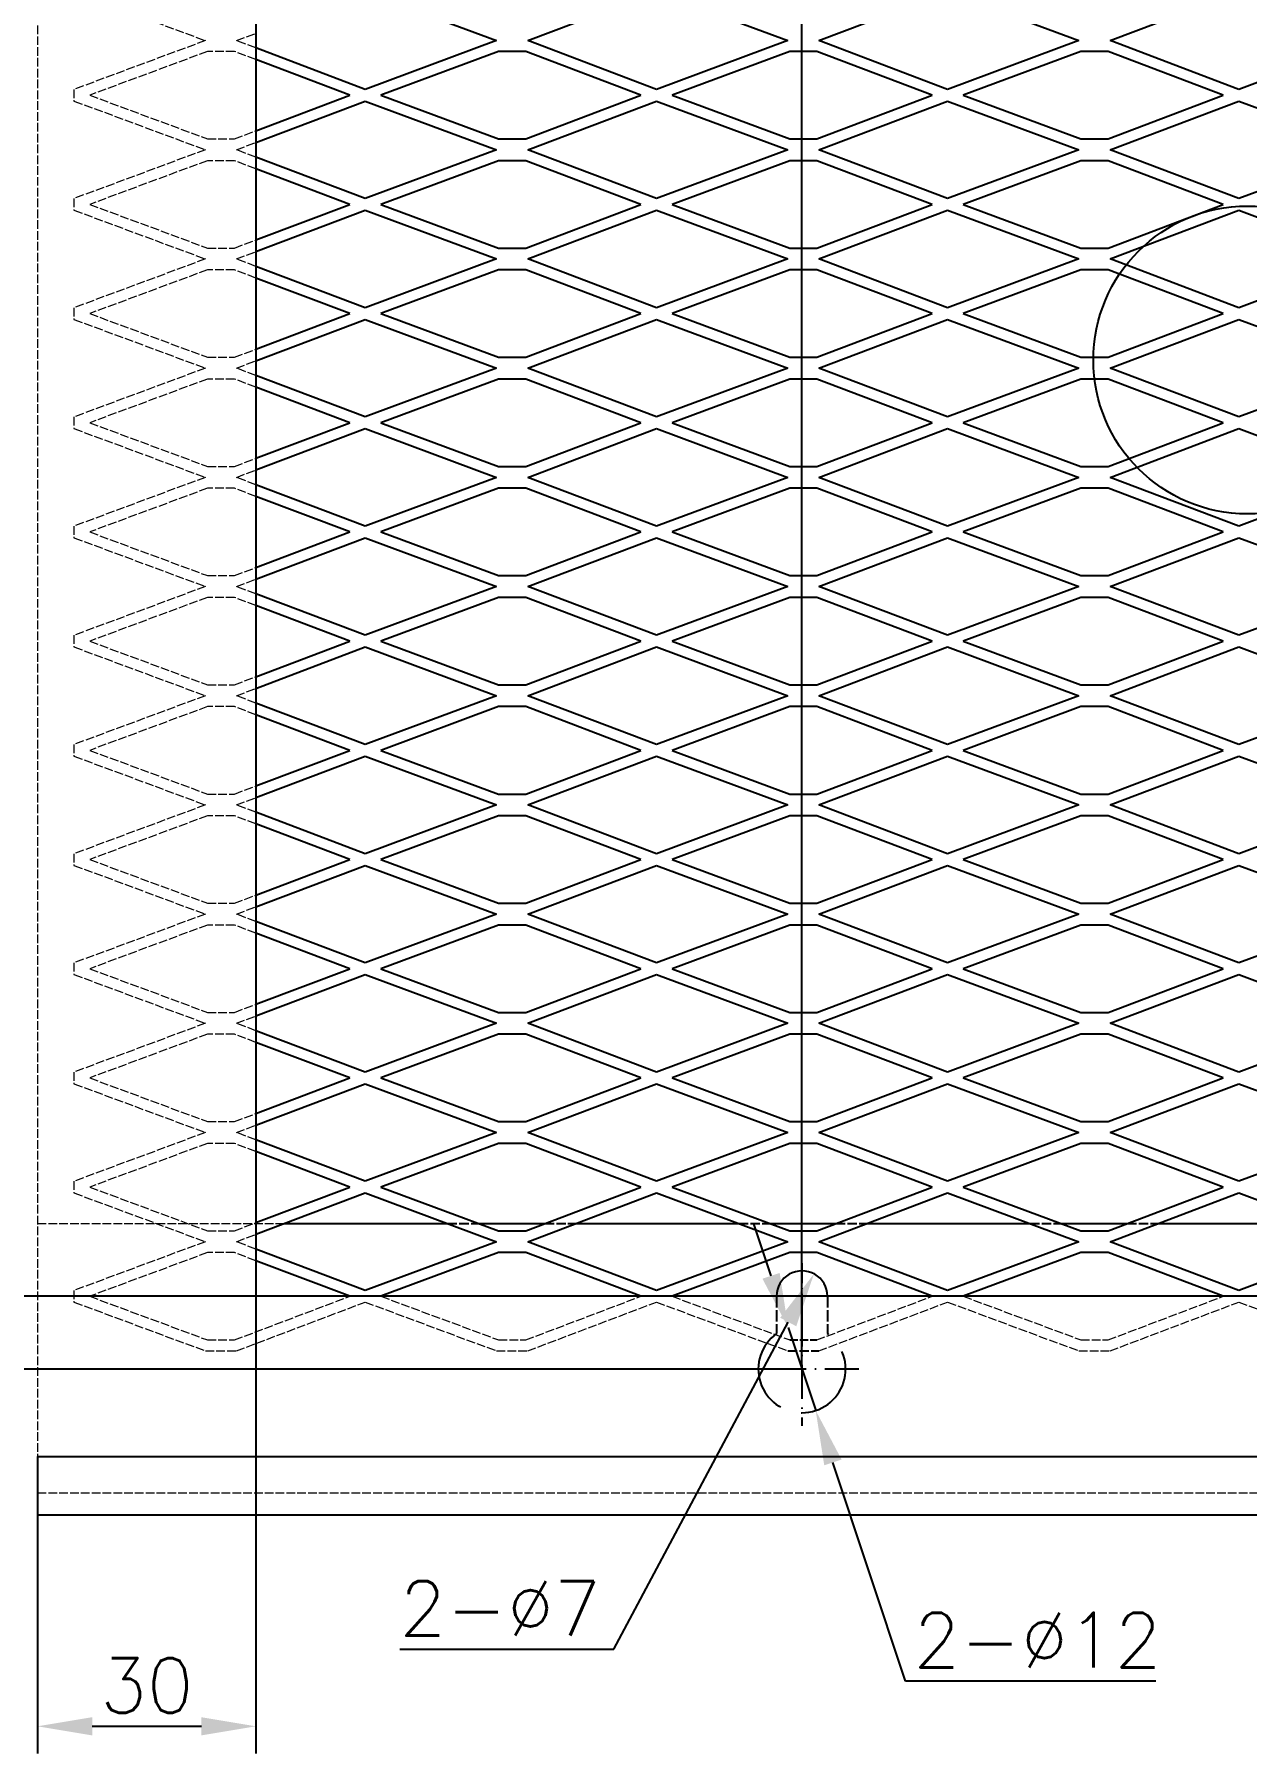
# Model space of a CAD drawing. Header units: millimetres. Extents: x -13336 to 61423, y -27528 to -3175.
# Drawn here: x -7157.9 to -6991.4, y -6361.3 to -6125.2 of the extents above; entities that cross this region are included whole.
import ezdxf

# ---------------------------------------------------------------- set-up
doc = ezdxf.new("R2010")
doc.units = ezdxf.units.MM
doc.linetypes.add('DASHDOT', pattern=[18.5, 12, -3, 0.5, -3])
doc.linetypes.add('DASHED', pattern=[15, 12, -3])
doc.layers.add('DIM', color=2, linetype='Continuous')
doc.layers.add('标注', color=3, linetype='Continuous')
doc.styles.get("Standard").update_dxf_attribs({"font": 'txt', "bigfont": 'gbcbig.shx'})
doc.dimstyles.new('1：3', dxfattribs={"dimscale": 3, "dimtxt": 2.5, "dimasz": 2.5, "dimexe": 1.25, "dimexo": 0, "dimtad": 1, "dimdsep": 46, "dimtxsty": 'Standard', "dimcen": 2.5, "dimclrd": 3, "dimclre": 3, "dimclrt": 1, "dimadec": 0, "dimazin": 0, "dimtfac": 1, "dimtmove": 0, "dimatfit": 3, "dimfxl": 0, "dimarcsym": 0})
doc.dimstyles.new('1：3$3', dxfattribs={"dimscale": 3, "dimtxt": 2.5, "dimasz": 2.5, "dimexe": 1.25, "dimexo": 0, "dimtad": 1, "dimtoh": 1, "dimdsep": 46, "dimtxsty": 'Standard', "dimcen": 2.5, "dimclrd": 3, "dimclre": 3, "dimclrt": 1, "dimadec": 0, "dimazin": 0, "dimtfac": 1, "dimtmove": 0, "dimatfit": 3, "dimfxl": 0, "dimarcsym": 0})

# ---------------------------------------------------------------- blocks, each defined once
blk = doc.blocks.new('*D206')
at = {"layer": 'Defpoints', "color": 0, "transparency": 16777216}
for p in [(-7052.46, -5975.54), (-7157.46, -5998.52), (-7052.46, -6308.52)]:
    blk.add_point(p, dxfattribs=at)
at = {"layer": '标注', "color": 3, "lineweight": -2, "transparency": 16777216}
for p, q in [((-7157.46, -5998.52), (-7157.46, -5971.79)), ((-7052.46, -6308.52), (-7052.46, -5971.79)), ((-7149.96, -5975.54), (-7059.96, -5975.54))]:
    blk.add_line(p, q, dxfattribs=at)
at = {"layer": '标注', "color": 3, "transparency": 16777216}
for points in [[(-7149.96, -5974.29), (-7149.96, -5976.79), (-7157.46, -5975.54)], [(-7059.96, -5974.29), (-7059.96, -5976.79), (-7052.46, -5975.54)]]:
    blk.add_solid(points, dxfattribs=at)
at = {"layer": '标注', "color": 1, "transparency": 16777216, "insert": (-7105.2, -5969.91), "char_height": 7.5, "attachment_point": 5}
blk.add_mtext('105', dxfattribs=at)
blk = doc.blocks.new('*D208')
at = {"layer": 'Defpoints', "color": 0, "transparency": 16777216}
for p in [(-7052.46, -6058.52), (-7185.56, -6298.52), (-7052.46, -6298.52)]:
    blk.add_point(p, dxfattribs=at)
at = {"layer": '标注', "color": 3, "lineweight": -2, "transparency": 16777216}
for p, q in [((-7052.46, -6058.52), (-7189.31, -6058.52)), ((-7185.56, -6066.02), (-7185.56, -6291.02)), ((-7052.46, -6298.52), (-7189.31, -6298.52))]:
    blk.add_line(p, q, dxfattribs=at)
at = {"layer": '标注', "color": 3, "transparency": 16777216}
for points in [[(-7186.81, -6066.02), (-7184.31, -6066.02), (-7185.56, -6058.52)], [(-7186.81, -6291.02), (-7184.31, -6291.02), (-7185.56, -6298.52)]]:
    blk.add_solid(points, dxfattribs=at)
at = {"layer": '标注', "color": 1, "transparency": 16777216, "insert": (-7191.19, -6178.52), "char_height": 7.5, "attachment_point": 5, "rotation": 90}
blk.add_mtext('240', dxfattribs=at)
blk = doc.blocks.new('*D210')
at = {"layer": 'Defpoints', "color": 0, "transparency": 16777216}
for p in [(-7052.46, -6298.52), (-7173.7, -6308.52), (-7052.46, -6308.52)]:
    blk.add_point(p, dxfattribs=at)
at = {"layer": '标注', "color": 3, "lineweight": -2, "transparency": 16777216}
for p, q in [((-7173.7, -6291.02), (-7173.7, -6283.52)), ((-7052.46, -6298.52), (-7177.45, -6298.52)), ((-7173.7, -6298.52), (-7173.7, -6308.52)), ((-7052.46, -6308.52), (-7177.45, -6308.52)), ((-7173.7, -6316.02), (-7173.7, -6336.02))]:
    blk.add_line(p, q, dxfattribs=at)
at = {"layer": '标注', "color": 3, "transparency": 16777216}
for points in [[(-7174.95, -6291.02), (-7172.45, -6291.02), (-7173.7, -6298.52)], [(-7174.95, -6316.02), (-7172.45, -6316.02), (-7173.7, -6308.52)]]:
    blk.add_solid(points, dxfattribs=at)
at = {"layer": '标注', "color": 1, "transparency": 16777216, "insert": (-7179.33, -6329.77), "char_height": 7.5, "attachment_point": 5, "rotation": 90}
blk.add_mtext('10', dxfattribs=at)
blk = doc.blocks.new('*D211')
at = {"layer": 'Defpoints', "color": 0, "transparency": 16777216}
for p in [(-7127.46, -6296.52), (-7157.46, -6326.52), (-7127.46, -6357.59)]:
    blk.add_point(p, dxfattribs=at)
at = {"layer": '标注', "color": 3, "lineweight": -2, "transparency": 16777216}
for p, q in [((-7127.46, -6296.52), (-7127.46, -6361.34)), ((-7157.46, -6326.52), (-7157.46, -6361.34)), ((-7149.96, -6357.59), (-7134.96, -6357.59))]:
    blk.add_line(p, q, dxfattribs=at)
at = {"layer": '标注', "color": 3, "transparency": 16777216}
for points in [[(-7149.96, -6356.34), (-7149.96, -6358.84), (-7157.46, -6357.59)], [(-7134.96, -6356.34), (-7134.96, -6358.84), (-7127.46, -6357.59)]]:
    blk.add_solid(points, dxfattribs=at)
at = {"layer": '标注', "color": 1, "transparency": 16777216, "insert": (-7142.46, -6351.97), "char_height": 7.5, "attachment_point": 5}
blk.add_mtext('30', dxfattribs=at)
blk = doc.blocks.new('*D215')
at = {"layer": 'Defpoints', "color": 0, "transparency": 16777216}
for p in [(-7050.81, -6295.43), (-7054.1, -6301.61)]:
    blk.add_point(p, dxfattribs=at)
at = {"layer": '标注', "color": 3, "lineweight": -2, "transparency": 16777216}
for p, q in [((-7078.31, -6347), (-7054.34, -6302.05)), ((-7107.68, -6347), (-7078.31, -6347))]:
    blk.add_line(p, q, dxfattribs=at)
at = {"layer": '标注', "color": 3, "transparency": 16777216}
blk.add_solid([(-7055.44, -6301.46), (-7053.24, -6302.64), (-7050.81, -6295.43)], dxfattribs=at)
at = {"layer": '标注', "color": 1, "transparency": 16777216, "insert": (-7093.93, -6341.38), "char_height": 7.5, "attachment_point": 5}
blk.add_mtext('2-%%c7', dxfattribs=at)
blk = doc.blocks.new('*D216')
at = {"layer": 'Defpoints', "color": 0, "transparency": 16777216}
for p in [(-7054.35, -6302.82), (-7050.57, -6314.21)]:
    blk.add_point(p, dxfattribs=at)
at = {"layer": '标注', "color": 3, "lineweight": -2, "transparency": 16777216}
for p, q in [((-7056.71, -6295.7), (-7059.07, -6288.58)), ((-7054.35, -6302.82), (-7050.57, -6314.21)), ((-7038.25, -6351.38), (-7048.21, -6321.33)), ((-7003.87, -6351.38), (-7038.25, -6351.38))]:
    blk.add_line(p, q, dxfattribs=at)
at = {"layer": '标注', "color": 3, "transparency": 16777216}
for points in [[(-7055.52, -6295.31), (-7057.89, -6296.1), (-7054.35, -6302.82)], [(-7047.02, -6320.94), (-7049.4, -6321.73), (-7050.57, -6314.21)]]:
    blk.add_solid(points, dxfattribs=at)
at = {"layer": '标注', "color": 1, "transparency": 16777216, "insert": (-7020.12, -6345.75), "char_height": 7.5, "attachment_point": 5}
blk.add_mtext('2-%%c12', dxfattribs=at)

msp = doc.modelspace()

# ---------------------------------------------------------------- linework, layer by layer
at = {"color": 7}
for p, q in [((-7127.458, -6028.518), (-7127.458, -6298.518)), ((-7123.541, -6288.518), (-7101.143, -6288.518)), ((-7083.541, -6288.518), (-7061.143, -6288.518)), ((-7043.541, -6288.518), (-7021.143, -6288.518)), ((-7003.541, -6288.518), (-6981.143, -6288.518)), ((-6977.458, -6298.518), (-7127.458, -6298.518)), ((-7157.458, -6320.518), (-6947.458, -6320.518)), ((-7157.458, -6328.518), (-6947.458, -6328.518))]:
    msp.add_line(p, q, dxfattribs=at)
at = {"color": 7, "ltscale": 0.481336}
for p, q in [((-7112.458, -6119.318), (-7094.408, -6126.018)), ((-7072.458, -6119.318), (-7054.408, -6126.018)), ((-7094.408, -6126.018), (-7112.458, -6132.718)), ((-7054.408, -6126.018), (-7072.458, -6132.718)), ((-7112.458, -6134.318), (-7094.408, -6141.018)), ((-7072.458, -6134.318), (-7054.408, -6141.018)), ((-7094.408, -6141.018), (-7112.458, -6147.718)), ((-7054.408, -6141.018), (-7072.458, -6147.718)), ((-7112.458, -6149.318), (-7094.408, -6156.018)), ((-7072.458, -6149.318), (-7054.408, -6156.018)), ((-7094.408, -6156.018), (-7112.458, -6162.718)), ((-7054.408, -6156.018), (-7072.458, -6162.718)), ((-7094.408, -6171.018), (-7112.458, -6177.718)), ((-7054.408, -6171.018), (-7072.458, -6177.718)), ((-7094.408, -6186.018), (-7112.458, -6192.718)), ((-7054.408, -6186.018), (-7072.458, -6192.718)), ((-7094.408, -6201.018), (-7112.458, -6207.718)), ((-7054.408, -6201.018), (-7072.458, -6207.718)), ((-7094.408, -6216.018), (-7112.458, -6222.718)), ((-7054.408, -6216.018), (-7072.458, -6222.718)), ((-7094.408, -6231.018), (-7112.458, -6237.718)), ((-7054.408, -6231.018), (-7072.458, -6237.718)), ((-7094.408, -6246.018), (-7112.458, -6252.718)), ((-7054.408, -6246.018), (-7072.458, -6252.718)), ((-7094.408, -6261.018), (-7112.458, -6267.718)), ((-7054.408, -6261.018), (-7072.458, -6267.718)), ((-7094.408, -6276.018), (-7112.458, -6282.718)), ((-7054.408, -6276.018), (-7072.458, -6282.718)), ((-7112.458, -6284.318), (-7094.408, -6291.018)), ((-7072.458, -6284.318), (-7054.408, -6291.018)), ((-7094.408, -6291.018), (-7112.458, -6297.718)), ((-7054.408, -6291.018), (-7072.458, -6297.718))]:
    msp.add_line(p, q, dxfattribs=at)
at = {"color": 7, "ltscale": 0.472675}
for p, q in [((-7090.138, -6126.018), (-7072.458, -6119.318)), ((-7050.138, -6126.018), (-7032.458, -6119.318)), ((-7072.458, -6132.718), (-7090.138, -6126.018)), ((-7032.458, -6132.718), (-7050.138, -6126.018)), ((-7090.138, -6141.018), (-7072.458, -6134.318)), ((-7050.138, -6141.018), (-7032.458, -6134.318)), ((-7072.458, -6147.718), (-7090.138, -6141.018)), ((-7032.458, -6147.718), (-7050.138, -6141.018)), ((-7090.138, -6156.018), (-7072.458, -6149.318)), ((-7050.138, -6156.018), (-7032.458, -6149.318)), ((-7072.458, -6162.718), (-7090.138, -6156.018)), ((-7032.458, -6162.718), (-7050.138, -6156.018)), ((-7090.138, -6171.018), (-7072.458, -6164.318)), ((-7050.138, -6171.018), (-7032.458, -6164.318)), ((-7072.458, -6177.718), (-7090.138, -6171.018)), ((-7032.458, -6177.718), (-7050.138, -6171.018)), ((-7090.138, -6186.018), (-7072.458, -6179.318)), ((-7050.138, -6186.018), (-7032.458, -6179.318)), ((-7072.458, -6192.718), (-7090.138, -6186.018)), ((-7032.458, -6192.718), (-7050.138, -6186.018)), ((-7090.138, -6201.018), (-7072.458, -6194.318)), ((-7050.138, -6201.018), (-7032.458, -6194.318)), ((-7072.458, -6207.718), (-7090.138, -6201.018)), ((-7032.458, -6207.718), (-7050.138, -6201.018)), ((-7090.138, -6216.018), (-7072.458, -6209.318)), ((-7050.138, -6216.018), (-7032.458, -6209.318)), ((-7072.458, -6222.718), (-7090.138, -6216.018)), ((-7032.458, -6222.718), (-7050.138, -6216.018)), ((-7090.138, -6231.018), (-7072.458, -6224.318)), ((-7050.138, -6231.018), (-7032.458, -6224.318)), ((-7072.458, -6237.718), (-7090.138, -6231.018)), ((-7032.458, -6237.718), (-7050.138, -6231.018)), ((-7090.138, -6246.018), (-7072.458, -6239.318)), ((-7050.138, -6246.018), (-7032.458, -6239.318)), ((-7072.458, -6252.718), (-7090.138, -6246.018)), ((-7032.458, -6252.718), (-7050.138, -6246.018)), ((-7090.138, -6261.018), (-7072.458, -6254.318)), ((-7050.138, -6261.018), (-7032.458, -6254.318)), ((-7072.458, -6267.718), (-7090.138, -6261.018)), ((-7032.458, -6267.718), (-7050.138, -6261.018)), ((-7090.138, -6276.018), (-7072.458, -6269.318)), ((-7050.138, -6276.018), (-7032.458, -6269.318)), ((-7072.458, -6282.718), (-7090.138, -6276.018)), ((-7032.458, -6282.718), (-7050.138, -6276.018)), ((-7090.138, -6291.018), (-7072.458, -6284.318)), ((-7050.138, -6291.018), (-7032.458, -6284.318)), ((-7072.458, -6297.718), (-7090.138, -6291.018)), ((-7032.458, -6297.718), (-7050.138, -6291.018))]:
    msp.add_line(p, q, dxfattribs=at)
at = {"color": 7, "ltscale": 0.481333}
for p, q in [((-7032.458, -6119.318), (-7014.408, -6126.018)), ((-7014.408, -6126.018), (-7032.458, -6132.718)), ((-7032.458, -6134.318), (-7014.408, -6141.018)), ((-7014.408, -6141.018), (-7032.458, -6147.718)), ((-7032.458, -6149.318), (-7014.408, -6156.018)), ((-7014.408, -6156.018), (-7032.458, -6162.718)), ((-7032.458, -6164.318), (-7014.408, -6171.018)), ((-7014.408, -6171.018), (-7032.458, -6177.718)), ((-7032.458, -6179.318), (-7014.408, -6186.018)), ((-7014.408, -6186.018), (-7032.458, -6192.718)), ((-7032.458, -6194.318), (-7014.408, -6201.018)), ((-7014.408, -6201.018), (-7032.458, -6207.718)), ((-7032.458, -6209.318), (-7014.408, -6216.018)), ((-7014.408, -6216.018), (-7032.458, -6222.718)), ((-7032.458, -6224.318), (-7014.408, -6231.018)), ((-7014.408, -6231.018), (-7032.458, -6237.718)), ((-7032.458, -6239.318), (-7014.408, -6246.018)), ((-7014.408, -6246.018), (-7032.458, -6252.718)), ((-7032.458, -6254.318), (-7014.408, -6261.018)), ((-7014.408, -6261.018), (-7032.458, -6267.718)), ((-7032.458, -6269.318), (-7014.408, -6276.018)), ((-7014.408, -6276.018), (-7032.458, -6282.718)), ((-7032.458, -6284.318), (-7014.408, -6291.018)), ((-7014.408, -6291.018), (-7032.458, -6297.718))]:
    msp.add_line(p, q, dxfattribs=at)
at = {"color": 7, "ltscale": 0.472678}
for p, q in [((-7010.138, -6126.018), (-6992.458, -6119.318)), ((-6992.458, -6132.718), (-7010.138, -6126.018)), ((-7010.138, -6141.018), (-6992.458, -6134.318)), ((-6992.458, -6147.718), (-7010.138, -6141.018)), ((-7010.138, -6156.018), (-6992.458, -6149.318)), ((-6992.458, -6162.718), (-7010.138, -6156.018)), ((-6992.458, -6177.718), (-7010.138, -6171.018)), ((-6992.458, -6192.718), (-7010.138, -6186.018)), ((-6992.458, -6207.718), (-7010.138, -6201.018)), ((-6992.458, -6222.718), (-7010.138, -6216.018)), ((-6992.458, -6237.718), (-7010.138, -6231.018)), ((-6992.458, -6252.718), (-7010.138, -6246.018)), ((-6992.458, -6267.718), (-7010.138, -6261.018)), ((-6992.458, -6282.718), (-7010.138, -6276.018)), ((-7010.138, -6291.018), (-6992.458, -6284.318)), ((-6992.458, -6297.718), (-7010.138, -6291.018))]:
    msp.add_line(p, q, dxfattribs=at)
at = {"color": 7, "ltscale": 0.401024}
for p, q in [((-7112.458, -6132.718), (-7127.458, -6127.033)), ((-7127.458, -6140.002), (-7112.458, -6134.318)), ((-7112.458, -6147.718), (-7127.458, -6142.033)), ((-7127.458, -6155.002), (-7112.458, -6149.318)), ((-7112.458, -6162.718), (-7127.458, -6157.033)), ((-7127.458, -6170.002), (-7112.458, -6164.318)), ((-7112.458, -6177.718), (-7127.458, -6172.033)), ((-7127.458, -6185.002), (-7112.458, -6179.318)), ((-7112.458, -6192.718), (-7127.458, -6187.033)), ((-7127.458, -6200.002), (-7112.458, -6194.318)), ((-7112.458, -6207.718), (-7127.458, -6202.033)), ((-7127.458, -6215.002), (-7112.458, -6209.318)), ((-7112.458, -6222.718), (-7127.458, -6217.033)), ((-7127.458, -6230.002), (-7112.458, -6224.318)), ((-7112.458, -6237.718), (-7127.458, -6232.033)), ((-7127.458, -6245.002), (-7112.458, -6239.318)), ((-7112.458, -6252.718), (-7127.458, -6247.033)), ((-7127.458, -6260.002), (-7112.458, -6254.318)), ((-7112.458, -6267.718), (-7127.458, -6262.033)), ((-7127.458, -6275.002), (-7112.458, -6269.318)), ((-7112.458, -6282.718), (-7127.458, -6277.033)), ((-7127.458, -6290.002), (-7112.458, -6284.318)), ((-7112.458, -6297.718), (-7127.458, -6292.033))]:
    msp.add_line(p, q, dxfattribs=at)
at = {"color": 7, "ltscale": 0.344297}
for p, q in [((-7114.58, -6133.518), (-7127.458, -6128.638)), ((-7127.458, -6138.398), (-7114.58, -6133.518)), ((-7114.58, -6148.518), (-7127.458, -6143.638)), ((-7127.458, -6153.398), (-7114.58, -6148.518)), ((-7114.58, -6163.518), (-7127.458, -6158.637)), ((-7127.458, -6168.398), (-7114.58, -6163.518)), ((-7114.58, -6178.518), (-7127.458, -6173.637)), ((-7127.458, -6183.398), (-7114.58, -6178.518)), ((-7114.58, -6193.518), (-7127.458, -6188.637)), ((-7127.458, -6198.398), (-7114.58, -6193.518)), ((-7114.58, -6208.518), (-7127.458, -6203.637)), ((-7127.458, -6213.398), (-7114.58, -6208.518)), ((-7114.58, -6223.518), (-7127.458, -6218.637)), ((-7127.458, -6228.398), (-7114.58, -6223.518)), ((-7114.58, -6238.518), (-7127.458, -6233.637)), ((-7127.458, -6243.398), (-7114.58, -6238.518)), ((-7114.58, -6253.518), (-7127.458, -6248.637)), ((-7127.458, -6258.398), (-7114.58, -6253.518)), ((-7114.58, -6268.518), (-7127.458, -6263.637)), ((-7127.458, -6273.398), (-7114.58, -6268.518)), ((-7114.58, -6283.518), (-7127.458, -6278.637)), ((-7127.458, -6288.398), (-7114.58, -6283.518)), ((-7114.58, -6298.518), (-7127.458, -6293.637))]:
    msp.add_line(p, q, dxfattribs=at)
at = {"color": 7, "ltscale": 0.431046}
for p, q in [((-7094.138, -6127.518), (-7110.302, -6133.518)), ((-7054.138, -6127.518), (-7070.302, -6133.518)), ((-7014.138, -6127.518), (-7030.302, -6133.518)), ((-7110.302, -6133.518), (-7094.138, -6139.518)), ((-7070.302, -6133.518), (-7054.138, -6139.518)), ((-7030.302, -6133.518), (-7014.138, -6139.518)), ((-7094.138, -6142.518), (-7110.302, -6148.518)), ((-7054.138, -6142.518), (-7070.302, -6148.518)), ((-7014.138, -6142.518), (-7030.302, -6148.518)), ((-7110.302, -6148.518), (-7094.138, -6154.518)), ((-7070.302, -6148.518), (-7054.138, -6154.518)), ((-7030.302, -6148.518), (-7014.138, -6154.518)), ((-7094.138, -6157.518), (-7110.302, -6163.518)), ((-7054.138, -6157.518), (-7070.302, -6163.518)), ((-7014.138, -6157.518), (-7030.302, -6163.518)), ((-7110.302, -6163.518), (-7094.138, -6169.518)), ((-7070.302, -6163.518), (-7054.138, -6169.518)), ((-7030.302, -6163.518), (-7014.138, -6169.518)), ((-7094.138, -6172.518), (-7110.302, -6178.518)), ((-7054.138, -6172.518), (-7070.302, -6178.518)), ((-7014.138, -6172.518), (-7030.302, -6178.518)), ((-7110.302, -6178.518), (-7094.138, -6184.518)), ((-7070.302, -6178.518), (-7054.138, -6184.518)), ((-7030.302, -6178.518), (-7014.138, -6184.518)), ((-7094.138, -6187.518), (-7110.302, -6193.518)), ((-7054.138, -6187.518), (-7070.302, -6193.518)), ((-7014.138, -6187.518), (-7030.302, -6193.518)), ((-7110.302, -6193.518), (-7094.138, -6199.518)), ((-7070.302, -6193.518), (-7054.138, -6199.518)), ((-7030.302, -6193.518), (-7014.138, -6199.518)), ((-7094.138, -6202.518), (-7110.302, -6208.518)), ((-7054.138, -6202.518), (-7070.302, -6208.518)), ((-7014.138, -6202.518), (-7030.302, -6208.518)), ((-7110.302, -6208.518), (-7094.138, -6214.518)), ((-7070.302, -6208.518), (-7054.138, -6214.518)), ((-7030.302, -6208.518), (-7014.138, -6214.518)), ((-7094.138, -6217.518), (-7110.302, -6223.518)), ((-7054.138, -6217.518), (-7070.302, -6223.518)), ((-7014.138, -6217.518), (-7030.302, -6223.518)), ((-7110.302, -6223.518), (-7094.138, -6229.518)), ((-7070.302, -6223.518), (-7054.138, -6229.518)), ((-7030.302, -6223.518), (-7014.138, -6229.518)), ((-7094.138, -6232.518), (-7110.302, -6238.518)), ((-7054.138, -6232.518), (-7070.302, -6238.518)), ((-7014.138, -6232.518), (-7030.302, -6238.518)), ((-7110.302, -6238.518), (-7094.138, -6244.518)), ((-7070.302, -6238.518), (-7054.138, -6244.518)), ((-7030.302, -6238.518), (-7014.138, -6244.518)), ((-7094.138, -6247.518), (-7110.302, -6253.518)), ((-7054.138, -6247.518), (-7070.302, -6253.518)), ((-7014.138, -6247.518), (-7030.302, -6253.518)), ((-7110.302, -6253.518), (-7094.138, -6259.518)), ((-7070.302, -6253.518), (-7054.138, -6259.518)), ((-7030.302, -6253.518), (-7014.138, -6259.518)), ((-7094.138, -6262.518), (-7110.302, -6268.518)), ((-7054.138, -6262.518), (-7070.302, -6268.518)), ((-7014.138, -6262.518), (-7030.302, -6268.518)), ((-7110.302, -6268.518), (-7094.138, -6274.518)), ((-7070.302, -6268.518), (-7054.138, -6274.518)), ((-7030.302, -6268.518), (-7014.138, -6274.518)), ((-7094.138, -6277.518), (-7110.302, -6283.518)), ((-7054.138, -6277.518), (-7070.302, -6283.518)), ((-7014.138, -6277.518), (-7030.302, -6283.518)), ((-7110.302, -6283.518), (-7094.138, -6289.518)), ((-7070.302, -6283.518), (-7054.138, -6289.518)), ((-7030.302, -6283.518), (-7014.138, -6289.518)), ((-7094.138, -6292.518), (-7110.302, -6298.518)), ((-7054.138, -6292.518), (-7070.302, -6298.518)), ((-7014.138, -6292.518), (-7030.302, -6298.518))]:
    msp.add_line(p, q, dxfattribs=at)
at = {"color": 7, "ltscale": 0.093146}
for p, q in [((-7090.412, -6127.518), (-7094.138, -6127.518)), ((-7050.412, -6127.518), (-7054.138, -6127.518)), ((-7010.412, -6127.518), (-7014.138, -6127.518)), ((-7094.138, -6139.518), (-7090.412, -6139.518)), ((-7054.138, -6139.518), (-7050.412, -6139.518)), ((-7014.138, -6139.518), (-7010.412, -6139.518)), ((-7090.412, -6142.518), (-7094.138, -6142.518)), ((-7050.412, -6142.518), (-7054.138, -6142.518)), ((-7010.412, -6142.518), (-7014.138, -6142.518)), ((-7094.138, -6154.518), (-7090.412, -6154.518)), ((-7054.138, -6154.518), (-7050.412, -6154.518)), ((-7014.138, -6154.518), (-7010.412, -6154.518)), ((-7090.412, -6157.518), (-7094.138, -6157.518)), ((-7050.412, -6157.518), (-7054.138, -6157.518)), ((-7010.412, -6157.518), (-7014.138, -6157.518)), ((-7094.138, -6169.518), (-7090.412, -6169.518)), ((-7054.138, -6169.518), (-7050.412, -6169.518)), ((-7014.138, -6169.518), (-7010.412, -6169.518)), ((-7090.412, -6172.518), (-7094.138, -6172.518)), ((-7050.412, -6172.518), (-7054.138, -6172.518)), ((-7010.412, -6172.518), (-7014.138, -6172.518)), ((-7094.138, -6184.518), (-7090.412, -6184.518)), ((-7054.138, -6184.518), (-7050.412, -6184.518)), ((-7014.138, -6184.518), (-7010.412, -6184.518)), ((-7090.412, -6187.518), (-7094.138, -6187.518)), ((-7050.412, -6187.518), (-7054.138, -6187.518)), ((-7010.412, -6187.518), (-7014.138, -6187.518)), ((-7094.138, -6199.518), (-7090.412, -6199.518)), ((-7054.138, -6199.518), (-7050.412, -6199.518)), ((-7014.138, -6199.518), (-7010.412, -6199.518)), ((-7090.412, -6202.518), (-7094.138, -6202.518)), ((-7050.412, -6202.518), (-7054.138, -6202.518)), ((-7010.412, -6202.518), (-7014.138, -6202.518)), ((-7094.138, -6214.518), (-7090.412, -6214.518)), ((-7054.138, -6214.518), (-7050.412, -6214.518)), ((-7014.138, -6214.518), (-7010.412, -6214.518)), ((-7090.412, -6217.518), (-7094.138, -6217.518)), ((-7050.412, -6217.518), (-7054.138, -6217.518)), ((-7010.412, -6217.518), (-7014.138, -6217.518)), ((-7094.138, -6229.518), (-7090.412, -6229.518)), ((-7054.138, -6229.518), (-7050.412, -6229.518)), ((-7014.138, -6229.518), (-7010.412, -6229.518)), ((-7090.412, -6232.518), (-7094.138, -6232.518)), ((-7050.412, -6232.518), (-7054.138, -6232.518)), ((-7010.412, -6232.518), (-7014.138, -6232.518)), ((-7094.138, -6244.518), (-7090.412, -6244.518)), ((-7054.138, -6244.518), (-7050.412, -6244.518)), ((-7014.138, -6244.518), (-7010.412, -6244.518)), ((-7090.412, -6247.518), (-7094.138, -6247.518)), ((-7050.412, -6247.518), (-7054.138, -6247.518)), ((-7010.412, -6247.518), (-7014.138, -6247.518)), ((-7094.138, -6259.518), (-7090.412, -6259.518)), ((-7054.138, -6259.518), (-7050.412, -6259.518)), ((-7014.138, -6259.518), (-7010.412, -6259.518)), ((-7090.412, -6262.518), (-7094.138, -6262.518)), ((-7050.412, -6262.518), (-7054.138, -6262.518)), ((-7010.412, -6262.518), (-7014.138, -6262.518)), ((-7094.138, -6274.518), (-7090.412, -6274.518)), ((-7054.138, -6274.518), (-7050.412, -6274.518)), ((-7014.138, -6274.518), (-7010.412, -6274.518)), ((-7090.412, -6277.518), (-7094.138, -6277.518)), ((-7050.412, -6277.518), (-7054.138, -6277.518)), ((-7010.412, -6277.518), (-7014.138, -6277.518)), ((-7094.138, -6289.518), (-7090.412, -6289.518)), ((-7054.138, -6289.518), (-7050.412, -6289.518)), ((-7014.138, -6289.518), (-7010.412, -6289.518)), ((-7090.412, -6292.518), (-7094.138, -6292.518)), ((-7050.412, -6292.518), (-7054.138, -6292.518)), ((-7010.412, -6292.518), (-7014.138, -6292.518))]:
    msp.add_line(p, q, dxfattribs=at)
at = {"color": 7, "ltscale": 0.423291}
for p, q in [((-7074.58, -6133.518), (-7090.412, -6127.518)), ((-7034.58, -6133.518), (-7050.412, -6127.518)), ((-7090.412, -6139.518), (-7074.58, -6133.518)), ((-7050.412, -6139.518), (-7034.58, -6133.518)), ((-7074.58, -6148.518), (-7090.412, -6142.518)), ((-7034.58, -6148.518), (-7050.412, -6142.518)), ((-7090.412, -6154.518), (-7074.58, -6148.518)), ((-7050.412, -6154.518), (-7034.58, -6148.518)), ((-7074.58, -6163.518), (-7090.412, -6157.518)), ((-7034.58, -6163.518), (-7050.412, -6157.518)), ((-7090.412, -6169.518), (-7074.58, -6163.518)), ((-7050.412, -6169.518), (-7034.58, -6163.518)), ((-7074.58, -6178.518), (-7090.412, -6172.518)), ((-7034.58, -6178.518), (-7050.412, -6172.518)), ((-7090.412, -6184.518), (-7074.58, -6178.518)), ((-7050.412, -6184.518), (-7034.58, -6178.518)), ((-7074.58, -6193.518), (-7090.412, -6187.518)), ((-7034.58, -6193.518), (-7050.412, -6187.518)), ((-7090.412, -6199.518), (-7074.58, -6193.518)), ((-7050.412, -6199.518), (-7034.58, -6193.518)), ((-7074.58, -6208.518), (-7090.412, -6202.518)), ((-7034.58, -6208.518), (-7050.412, -6202.518)), ((-7090.412, -6214.518), (-7074.58, -6208.518)), ((-7050.412, -6214.518), (-7034.58, -6208.518)), ((-7074.58, -6223.518), (-7090.412, -6217.518)), ((-7034.58, -6223.518), (-7050.412, -6217.518)), ((-7090.412, -6229.518), (-7074.58, -6223.518)), ((-7050.412, -6229.518), (-7034.58, -6223.518)), ((-7074.58, -6238.518), (-7090.412, -6232.518)), ((-7034.58, -6238.518), (-7050.412, -6232.518)), ((-7090.412, -6244.518), (-7074.58, -6238.518)), ((-7050.412, -6244.518), (-7034.58, -6238.518)), ((-7074.58, -6253.518), (-7090.412, -6247.518)), ((-7034.58, -6253.518), (-7050.412, -6247.518)), ((-7090.412, -6259.518), (-7074.58, -6253.518)), ((-7050.412, -6259.518), (-7034.58, -6253.518)), ((-7074.58, -6268.518), (-7090.412, -6262.518)), ((-7034.58, -6268.518), (-7050.412, -6262.518)), ((-7090.412, -6274.518), (-7074.58, -6268.518)), ((-7050.412, -6274.518), (-7034.58, -6268.518)), ((-7074.58, -6283.518), (-7090.412, -6277.518)), ((-7034.58, -6283.518), (-7050.412, -6277.518)), ((-7090.412, -6289.518), (-7074.58, -6283.518)), ((-7050.412, -6289.518), (-7034.58, -6283.518)), ((-7074.58, -6298.518), (-7090.412, -6292.518)), ((-7034.58, -6298.518), (-7050.412, -6292.518))]:
    msp.add_line(p, q, dxfattribs=at)
at = {"color": 7, "ltscale": 0.423288}
for p, q in [((-6994.58, -6133.518), (-7010.412, -6127.518)), ((-7010.412, -6139.518), (-6994.58, -6133.518)), ((-6994.58, -6148.518), (-7010.412, -6142.518)), ((-7010.412, -6154.518), (-6994.58, -6148.518)), ((-6994.58, -6163.518), (-7010.412, -6157.518)), ((-7010.412, -6169.518), (-6994.58, -6163.518)), ((-6994.58, -6178.518), (-7010.412, -6172.518)), ((-7010.412, -6184.518), (-6994.58, -6178.518)), ((-6994.58, -6193.518), (-7010.412, -6187.518)), ((-7010.412, -6199.518), (-6994.58, -6193.518)), ((-6994.58, -6208.518), (-7010.412, -6202.518)), ((-7010.412, -6214.518), (-6994.58, -6208.518)), ((-6994.58, -6223.518), (-7010.412, -6217.518)), ((-7010.412, -6229.518), (-6994.58, -6223.518)), ((-6994.58, -6238.518), (-7010.412, -6232.518)), ((-7010.412, -6244.518), (-6994.58, -6238.518)), ((-6994.58, -6253.518), (-7010.412, -6247.518)), ((-7010.412, -6259.518), (-6994.58, -6253.518)), ((-6994.58, -6268.518), (-7010.412, -6262.518)), ((-7010.412, -6274.518), (-6994.58, -6268.518)), ((-6994.58, -6283.518), (-7010.412, -6277.518)), ((-7010.412, -6289.518), (-6994.58, -6283.518)), ((-6994.58, -6298.518), (-7010.412, -6292.518))]:
    msp.add_line(p, q, dxfattribs=at)
at = {"color": 7, "ltscale": 0.400001}
for p, q in [((-6977.458, -6127.15), (-6992.458, -6132.718)), ((-6992.458, -6134.318), (-6977.458, -6139.886)), ((-6977.458, -6142.15), (-6992.458, -6147.718)), ((-6992.458, -6149.318), (-6977.458, -6154.886)), ((-6977.458, -6157.15), (-6992.458, -6162.718)), ((-6992.458, -6164.318), (-6977.458, -6169.886)), ((-6977.458, -6172.15), (-6992.458, -6177.718)), ((-6992.458, -6179.318), (-6977.458, -6184.886)), ((-6977.458, -6187.15), (-6992.458, -6192.718)), ((-6992.458, -6194.318), (-6977.458, -6199.886)), ((-6977.458, -6202.15), (-6992.458, -6207.718)), ((-6992.458, -6209.318), (-6977.458, -6214.886)), ((-6977.458, -6217.15), (-6992.458, -6222.718)), ((-6992.458, -6224.318), (-6977.458, -6229.886)), ((-6977.458, -6232.15), (-6992.458, -6237.718)), ((-6992.458, -6239.318), (-6977.458, -6244.886)), ((-6977.458, -6247.15), (-6992.458, -6252.718)), ((-6992.458, -6254.318), (-6977.458, -6259.886)), ((-6977.458, -6262.15), (-6992.458, -6267.718)), ((-6992.458, -6269.318), (-6977.458, -6274.886)), ((-6977.458, -6277.15), (-6992.458, -6282.718)), ((-6992.458, -6284.318), (-6977.458, -6289.886)), ((-6977.458, -6292.15), (-6992.458, -6297.718))]:
    msp.add_line(p, q, dxfattribs=at)
at = {"color": 7, "ltscale": 0.481335}
for p, q in [((-7112.458, -6164.318), (-7094.408, -6171.018)), ((-7072.458, -6164.318), (-7054.408, -6171.018)), ((-7112.458, -6179.318), (-7094.408, -6186.018)), ((-7072.458, -6179.318), (-7054.408, -6186.018)), ((-7112.458, -6194.318), (-7094.408, -6201.018)), ((-7072.458, -6194.318), (-7054.408, -6201.018)), ((-7112.458, -6209.318), (-7094.408, -6216.018)), ((-7072.458, -6209.318), (-7054.408, -6216.018)), ((-7112.458, -6224.318), (-7094.408, -6231.018)), ((-7072.458, -6224.318), (-7054.408, -6231.018)), ((-7112.458, -6239.318), (-7094.408, -6246.018)), ((-7072.458, -6239.318), (-7054.408, -6246.018)), ((-7112.458, -6254.318), (-7094.408, -6261.018)), ((-7072.458, -6254.318), (-7054.408, -6261.018)), ((-7112.458, -6269.318), (-7094.408, -6276.018)), ((-7072.458, -6269.318), (-7054.408, -6276.018))]:
    msp.add_line(p, q, dxfattribs=at)
at = {"color": 7, "ltscale": 0.472677}
for p, q in [((-7010.138, -6171.018), (-6992.458, -6164.318)), ((-7010.138, -6186.018), (-6992.458, -6179.318)), ((-7010.138, -6201.018), (-6992.458, -6194.318)), ((-7010.138, -6216.018), (-6992.458, -6209.318)), ((-7010.138, -6231.018), (-6992.458, -6224.318)), ((-7010.138, -6246.018), (-6992.458, -6239.318)), ((-7010.138, -6261.018), (-6992.458, -6254.318)), ((-7010.138, -6276.018), (-6992.458, -6269.318))]:
    msp.add_line(p, q, dxfattribs=at)
at = {"color": 2, "linetype": 'DASHED', "ltscale": 0.107764}
for p, q in [((-7101.143, -6288.518), (-7096.833, -6288.518)), ((-7061.143, -6288.518), (-7056.833, -6288.518)), ((-7021.143, -6288.518), (-7016.833, -6288.518))]:
    msp.add_line(p, q, dxfattribs=at)
at = {"color": 7, "ltscale": 0.226477}
for p, q in [((-7096.833, -6288.518), (-7087.774, -6288.518)), ((-7056.833, -6288.518), (-7047.774, -6288.518)), ((-7016.833, -6288.518), (-7007.774, -6288.518))]:
    msp.add_line(p, q, dxfattribs=at)
at = {"color": 2, "linetype": 'DASHED', "ltscale": 0.105823}
for p, q in [((-7087.774, -6288.518), (-7083.541, -6288.518)), ((-7047.774, -6288.518), (-7043.541, -6288.518)), ((-7007.774, -6288.518), (-7003.541, -6288.518))]:
    msp.add_line(p, q, dxfattribs=at)
at = {"color": 1, "linetype": 'DASHDOT', "ltscale": 0.2275}
msp.add_line((-7052.458, -6293.968), (-7052.458, -6303.068), dxfattribs=at)
at = {"color": 1, "linetype": 'DASHDOT', "ltscale": 0.227502}
msp.add_line((-7047.908, -6298.518), (-7057.008, -6298.518), dxfattribs=at)
at = {"color": 2, "linetype": 'DASHED', "ltscale": 0.128165}
for p, q in [((-7055.958, -6298.518), (-7055.958, -6303.644)), ((-7048.958, -6298.518), (-7048.958, -6303.644))]:
    msp.add_line(p, q, dxfattribs=at)
at = {"color": 1, "linetype": 'DASHDOT', "ltscale": 0.39}
msp.add_line((-7052.458, -6300.718), (-7052.458, -6316.318), dxfattribs=at)
at = {"color": 2, "linetype": 'DASHED', "ltscale": 0.093146}
msp.add_line((-7054.138, -6304.518), (-7050.412, -6304.518), dxfattribs=at)
at = {"color": 2, "linetype": 'DASHED', "ltscale": 0.106747}
msp.add_line((-7054.408, -6306.018), (-7050.138, -6306.018), dxfattribs=at)
at = {"color": 1, "linetype": 'DASHDOT', "ltscale": 0.390002}
msp.add_line((-7044.658, -6308.518), (-7060.258, -6308.518), dxfattribs=at)
at = {"color": 2, "linetype": 'DASHED'}
msp.add_line((-7157.458, -6320.518), (-6947.458, -6320.518), dxfattribs=at)
msp.add_line((-7157.458, -6320.518), (-6947.458, -6320.518), dxfattribs=at)
at = {"color": 7, "ltscale": 0.2}
msp.add_line((-7157.458, -6320.518), (-7157.458, -6328.518), dxfattribs=at)
at = {"color": 7}
msp.add_arc((-7052.458, -6298.518), 3.5, 0, 180.00001, dxfattribs=at)
at = {"color": 2, "linetype": 'DASHED'}
msp.add_arc((-7052.458, -6308.518), 6, 125.68533, 54.31466, dxfattribs=at)
at = {"layer": 'DIM', "color": 6, "linetype": 'DASHED', "lineweight": 13, "ltscale": 0.099097}
for p, q in [((-7157.458, -6006.518), (-7157.458, -6320.518)), ((-7152.458, -6119.318), (-7134.408, -6126.018)), ((-7134.408, -6126.018), (-7152.458, -6132.718)), ((-7130.138, -6126.018), (-7127.458, -6125.002)), ((-7127.458, -6127.033), (-7130.138, -6126.018)), ((-7134.138, -6127.518), (-7150.302, -6133.518)), ((-7130.412, -6127.518), (-7134.138, -6127.518)), ((-7127.458, -6128.638), (-7130.412, -6127.518)), ((-7152.458, -6132.718), (-7152.458, -6134.318)), ((-7152.458, -6134.318), (-7134.408, -6141.018)), ((-7150.302, -6133.518), (-7134.138, -6139.518)), ((-7134.138, -6139.518), (-7130.412, -6139.518)), ((-7130.412, -6139.518), (-7127.458, -6138.398)), ((-7130.138, -6141.018), (-7127.458, -6140.002)), ((-7134.408, -6141.018), (-7152.458, -6147.718)), ((-7134.138, -6142.518), (-7150.302, -6148.518)), ((-7130.412, -6142.518), (-7134.138, -6142.518)), ((-7127.458, -6143.638), (-7130.412, -6142.518)), ((-7127.458, -6142.033), (-7130.138, -6141.018)), ((-7152.458, -6147.718), (-7152.458, -6149.318)), ((-7152.458, -6149.318), (-7134.408, -6156.018)), ((-7150.302, -6148.518), (-7134.138, -6154.518)), ((-7134.138, -6154.518), (-7130.412, -6154.518)), ((-7130.412, -6154.518), (-7127.458, -6153.398)), ((-7134.408, -6156.018), (-7152.458, -6162.718)), ((-7130.138, -6156.018), (-7127.458, -6155.002)), ((-7127.458, -6157.033), (-7130.138, -6156.018)), ((-7134.138, -6157.518), (-7150.302, -6163.518)), ((-7130.412, -6157.518), (-7134.138, -6157.518)), ((-7127.458, -6158.637), (-7130.412, -6157.518)), ((-7152.458, -6162.718), (-7152.458, -6164.318)), ((-7150.302, -6163.518), (-7134.138, -6169.518)), ((-7152.458, -6164.318), (-7134.408, -6171.018)), ((-7130.412, -6169.518), (-7127.458, -6168.398)), ((-7134.408, -6171.018), (-7152.458, -6177.718)), ((-7134.138, -6169.518), (-7130.412, -6169.518)), ((-7130.138, -6171.018), (-7127.458, -6170.002)), ((-7127.458, -6172.033), (-7130.138, -6171.018)), ((-7134.138, -6172.518), (-7150.302, -6178.518)), ((-7130.412, -6172.518), (-7134.138, -6172.518)), ((-7127.458, -6173.637), (-7130.412, -6172.518)), ((-7152.458, -6177.718), (-7152.458, -6179.318)), ((-7152.458, -6179.318), (-7134.408, -6186.018)), ((-7150.302, -6178.518), (-7134.138, -6184.518)), ((-7134.138, -6184.518), (-7130.412, -6184.518)), ((-7130.412, -6184.518), (-7127.458, -6183.398)), ((-7130.138, -6186.018), (-7127.458, -6185.002)), ((-7134.408, -6186.018), (-7152.458, -6192.718)), ((-7134.138, -6187.518), (-7150.302, -6193.518)), ((-7130.412, -6187.518), (-7134.138, -6187.518)), ((-7127.458, -6188.637), (-7130.412, -6187.518)), ((-7127.458, -6187.033), (-7130.138, -6186.018)), ((-7152.458, -6192.718), (-7152.458, -6194.318)), ((-7152.458, -6194.318), (-7134.408, -6201.018)), ((-7150.302, -6193.518), (-7134.138, -6199.518)), ((-7134.138, -6199.518), (-7130.412, -6199.518)), ((-7130.412, -6199.518), (-7127.458, -6198.398)), ((-7134.408, -6201.018), (-7152.458, -6207.718)), ((-7130.138, -6201.018), (-7127.458, -6200.002)), ((-7127.458, -6202.033), (-7130.138, -6201.018)), ((-7134.138, -6202.518), (-7150.302, -6208.518)), ((-7130.412, -6202.518), (-7134.138, -6202.518)), ((-7127.458, -6203.637), (-7130.412, -6202.518)), ((-7152.458, -6207.718), (-7152.458, -6209.318)), ((-7150.302, -6208.518), (-7134.138, -6214.518)), ((-7152.458, -6209.318), (-7134.408, -6216.018)), ((-7130.412, -6214.518), (-7127.458, -6213.398)), ((-7134.408, -6216.018), (-7152.458, -6222.718)), ((-7134.138, -6214.518), (-7130.412, -6214.518)), ((-7130.138, -6216.018), (-7127.458, -6215.002)), ((-7127.458, -6217.033), (-7130.138, -6216.018)), ((-7134.138, -6217.518), (-7150.302, -6223.518)), ((-7130.412, -6217.518), (-7134.138, -6217.518)), ((-7127.458, -6218.637), (-7130.412, -6217.518)), ((-7152.458, -6222.718), (-7152.458, -6224.318)), ((-7152.458, -6224.318), (-7134.408, -6231.018)), ((-7150.302, -6223.518), (-7134.138, -6229.518)), ((-7134.138, -6229.518), (-7130.412, -6229.518)), ((-7130.412, -6229.518), (-7127.458, -6228.398)), ((-7130.138, -6231.018), (-7127.458, -6230.002)), ((-7134.408, -6231.018), (-7152.458, -6237.718)), ((-7134.138, -6232.518), (-7150.302, -6238.518)), ((-7130.412, -6232.518), (-7134.138, -6232.518)), ((-7127.458, -6233.637), (-7130.412, -6232.518)), ((-7127.458, -6232.033), (-7130.138, -6231.018)), ((-7152.458, -6237.718), (-7152.458, -6239.318)), ((-7152.458, -6239.318), (-7134.408, -6246.018)), ((-7150.302, -6238.518), (-7134.138, -6244.518)), ((-7130.412, -6244.518), (-7127.458, -6243.398)), ((-7134.408, -6246.018), (-7152.458, -6252.718)), ((-7134.138, -6244.518), (-7130.412, -6244.518)), ((-7130.138, -6246.018), (-7127.458, -6245.002)), ((-7127.458, -6247.033), (-7130.138, -6246.018)), ((-7134.138, -6247.518), (-7150.302, -6253.518)), ((-7130.412, -6247.518), (-7134.138, -6247.518)), ((-7127.458, -6248.637), (-7130.412, -6247.518)), ((-7152.458, -6252.718), (-7152.458, -6254.318)), ((-7150.302, -6253.518), (-7134.138, -6259.518)), ((-7152.458, -6254.318), (-7134.408, -6261.018)), ((-7130.412, -6259.518), (-7127.458, -6258.398)), ((-7134.138, -6259.518), (-7130.412, -6259.518)), ((-7130.138, -6261.018), (-7127.458, -6260.002)), ((-7134.408, -6261.018), (-7152.458, -6267.718)), ((-7134.138, -6262.518), (-7150.302, -6268.518)), ((-7130.412, -6262.518), (-7134.138, -6262.518)), ((-7127.458, -6263.637), (-7130.412, -6262.518)), ((-7127.458, -6262.033), (-7130.138, -6261.018)), ((-7152.458, -6267.718), (-7152.458, -6269.318)), ((-7152.458, -6269.318), (-7134.408, -6276.018)), ((-7150.302, -6268.518), (-7134.138, -6274.518)), ((-7134.138, -6274.518), (-7130.412, -6274.518)), ((-7130.412, -6274.518), (-7127.458, -6273.398)), ((-7130.138, -6276.018), (-7127.458, -6275.002)), ((-7134.408, -6276.018), (-7152.458, -6282.718)), ((-7134.138, -6277.518), (-7150.302, -6283.518)), ((-7130.412, -6277.518), (-7134.138, -6277.518)), ((-7127.458, -6278.637), (-7130.412, -6277.518)), ((-7127.458, -6277.033), (-7130.138, -6276.018)), ((-7152.458, -6282.718), (-7152.458, -6284.318)), ((-7152.458, -6284.318), (-7134.408, -6291.018)), ((-7150.302, -6283.518), (-7134.138, -6289.518)), ((-7157.458, -6288.518), (-7123.541, -6288.518)), ((-7130.412, -6289.518), (-7127.458, -6288.398)), ((-7134.408, -6291.018), (-7152.458, -6297.718)), ((-7134.138, -6289.518), (-7130.412, -6289.518)), ((-7130.138, -6291.018), (-7127.458, -6290.002)), ((-7127.458, -6292.033), (-7130.138, -6291.018)), ((-7134.138, -6292.518), (-7150.302, -6298.518)), ((-7130.412, -6292.518), (-7134.138, -6292.518)), ((-7127.458, -6293.637), (-7130.412, -6292.518)), ((-7152.458, -6297.718), (-7152.458, -6299.318)), ((-7150.302, -6298.518), (-7134.138, -6304.518)), ((-7130.412, -6304.518), (-7114.58, -6298.518)), ((-7110.302, -6298.518), (-7094.138, -6304.518)), ((-7090.412, -6304.518), (-7074.58, -6298.518)), ((-7070.302, -6298.518), (-7054.138, -6304.518)), ((-7050.412, -6304.518), (-7034.58, -6298.518)), ((-7030.302, -6298.518), (-7014.138, -6304.518)), ((-7010.412, -6304.518), (-6994.58, -6298.518)), ((-7152.458, -6299.318), (-7134.408, -6306.018)), ((-7130.138, -6306.018), (-7112.458, -6299.318)), ((-7112.458, -6299.318), (-7094.408, -6306.018)), ((-7090.138, -6306.018), (-7072.458, -6299.318)), ((-7072.458, -6299.318), (-7054.408, -6306.018)), ((-7050.138, -6306.018), (-7032.458, -6299.318)), ((-7032.458, -6299.318), (-7014.408, -6306.018)), ((-7010.138, -6306.018), (-6992.458, -6299.318)), ((-6992.458, -6299.318), (-6974.408, -6306.018)), ((-7134.138, -6304.518), (-7130.412, -6304.518)), ((-7094.138, -6304.518), (-7090.412, -6304.518)), ((-7014.138, -6304.518), (-7010.412, -6304.518)), ((-7134.408, -6306.018), (-7130.138, -6306.018)), ((-7094.408, -6306.018), (-7090.138, -6306.018)), ((-7014.408, -6306.018), (-7010.138, -6306.018)), ((-7157.458, -6320.518), (-6947.458, -6320.518)), ((-7157.458, -6325.518), (-6947.458, -6325.518))]:
    msp.add_line(p, q, dxfattribs=at)
at = {"layer": '标注'}
msp.add_circle((-6991.288, -6169.893), 21.141, dxfattribs=at)

# ---------------------------------------------------------------- dimensions: what is measured, and where the dimension line sits
dim = msp.add_linear_dim(base=(-7052.458, -5975.536), p1=(-7157.458, -5998.518), p2=(-7052.458, -6308.518), dimstyle='1：3', dxfattribs=at)
dim.commit()
dim.dimension.update_dxf_attribs({"geometry": '*D206', "text_midpoint": (-7105.205, -5975.536), "dimtype": 160})
for base, p1, p2, picture, middle in [((-7185.562, -6298.518), (-7052.458, -6058.518), (-7052.458, -6298.518), '*D208', (-7191.187, -6178.518)), ((-7173.704, -6308.518), (-7052.458, -6298.518), (-7052.458, -6308.518), '*D210', (-7179.329, -6329.768))]:
    dim = msp.add_linear_dim(base=base, p1=p1, p2=p2, angle=90, dimstyle='1：3', dxfattribs=at)
    dim.commit()
    dim.dimension.update_dxf_attribs({"geometry": picture, "text_midpoint": middle})
for p1, p2, override, picture, middle in [((-7054.346, -6302.823), (-7050.57, -6314.213), {"dimpost": '2-%%c<>'}, '*D216', (-7020.123, -6351.376)), ((-7054.104, -6301.606), (-7050.811, -6295.429), {"dimpost": '2-%%c<>', "dimtmove": 1}, '*D215', (-7078.306, -6347.002))]:
    dim = msp.add_diameter_dim_2p(p1=p1, p2=p2, dimstyle='1：3$3', override=override, dxfattribs=at)
    dim.commit()
    dim.dimension.update_dxf_attribs({"geometry": picture, "text_midpoint": middle, "dimtype": 163})
dim = msp.add_linear_dim(base=(-7127.458, -6357.592), p1=(-7157.458, -6326.518), p2=(-7127.458, -6296.518), dimstyle='1：3', dxfattribs=at)
dim.commit()
dim.dimension.update_dxf_attribs({"geometry": '*D211', "text_midpoint": (-7142.458, -6351.967)})

doc.saveas('drawing.dxf')
